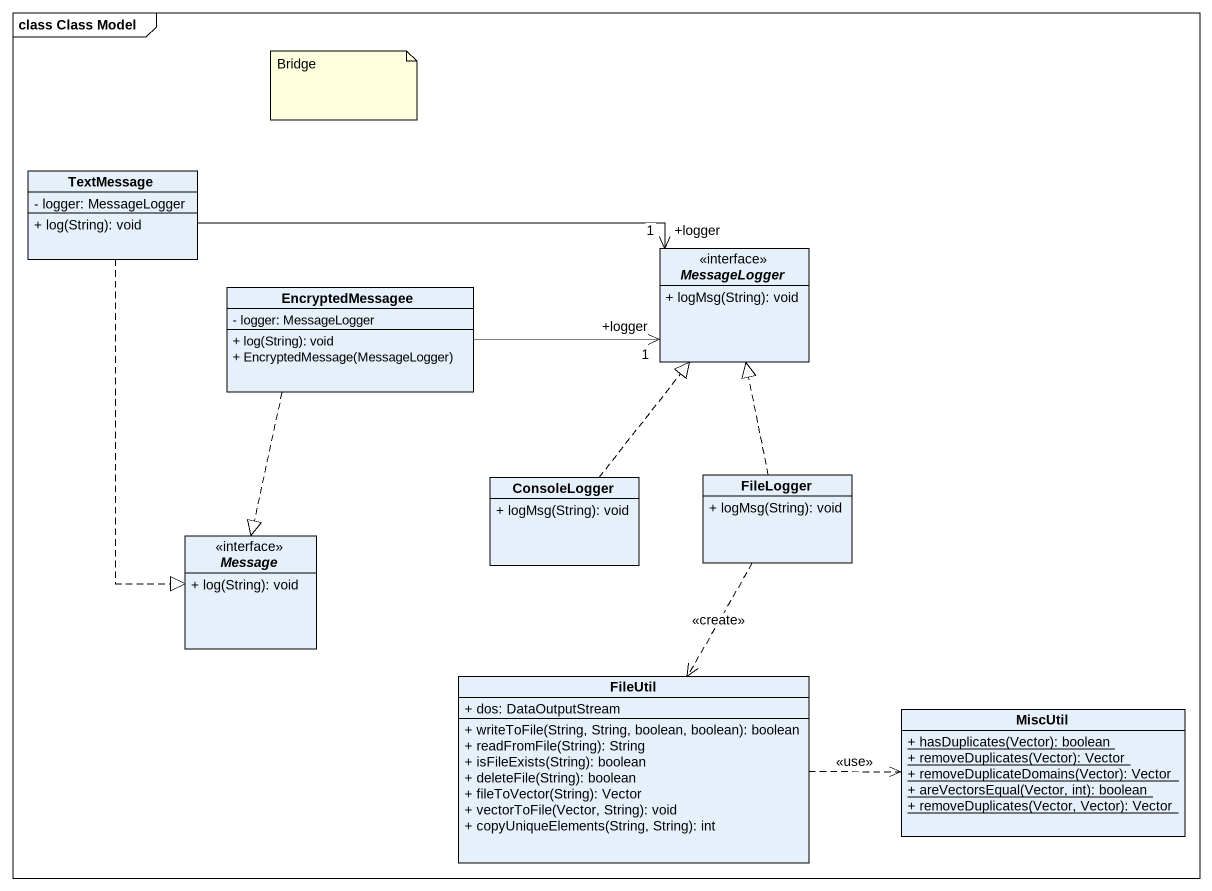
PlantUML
@startuml
mainframe class Class Model
hide circle
hide empty members
skinparam classAttributeIconSize 0
class TextMessage {
  - logger: MessageLogger
  + log(String): void
}
interface MessageLogger {
  + logMsg(String): void
}
class EncryptedMessagee {
  - logger: MessageLogger
  + log(String): void
  + EncryptedMessage(MessageLogger)
}
class ConsoleLogger {
  + logMsg(String): void
}
class FileLogger {
  + logMsg(String): void
}
interface Message {
  + log(String): void
}
class FileUtil {
  + dos: DataOutputStream
  + writeToFile(String, String, boolean, boolean): boolean
  + readFromFile(String): String
  + isFileExists(String): boolean
  + deleteFile(String): boolean
  + fileToVector(String): Vector
  + vectorToFile(Vector, String): void
  + copyUniqueElements(String, String): int
}
class MiscUtil {
  {static} + hasDuplicates(Vector): boolean
  {static} + removeDuplicates(Vector): Vector
  {static} + removeDuplicateDomains(Vector): Vector
  {static} + areVectorsEqual(Vector, int): boolean
  {static} + removeDuplicates(Vector, Vector): Vector
}
TextMessage -right-> "+logger\n1" MessageLogger
TextMessage ..|> Message
EncryptedMessagee -right-> "+logger\n1" MessageLogger
EncryptedMessagee ..|> Message
ConsoleLogger .up.|> MessageLogger
FileLogger .up.|> MessageLogger
FileLogger ..> FileUtil : <<create>>
FileUtil .right.> MiscUtil : <<use>>
note as N1
  Bridge
end note
@enduml
